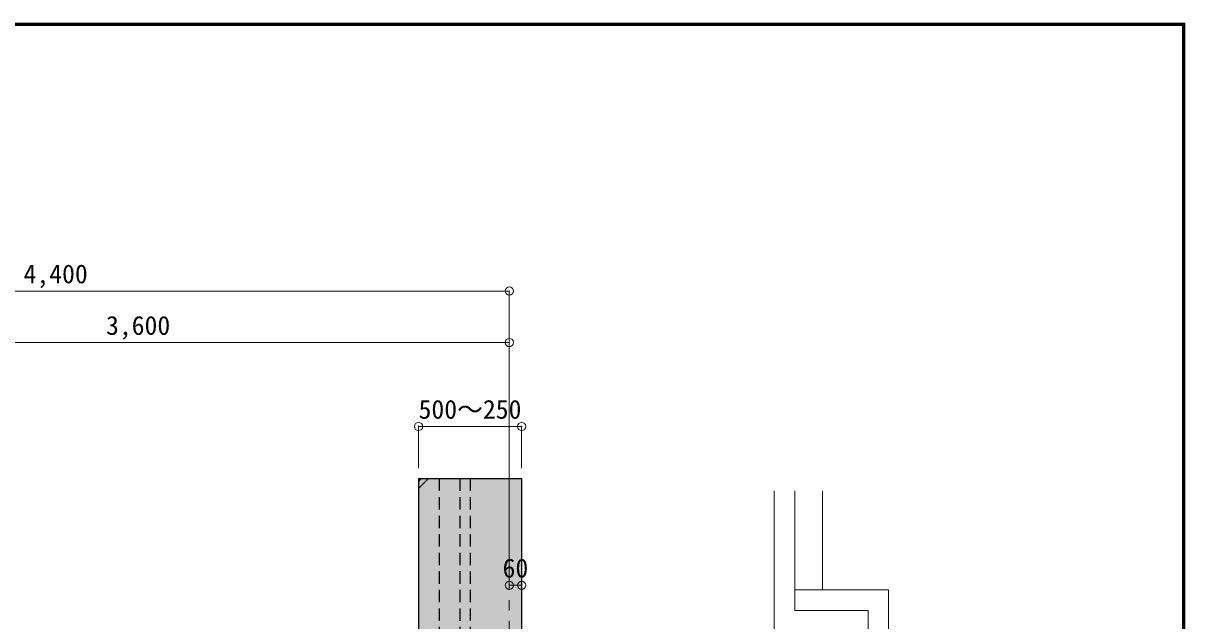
# Model space of a CAD drawing. Units: millimetres at full size, sheet at 1:50; details may follow other scales. Extents: x -9674 to 9699, y -6794 to 6791.
# Drawn here: x 4065 to 9699, y 3892 to 6791 of the extents above; entities that cross this region are included whole.
import ezdxf
from ezdxf.enums import TextEntityAlignment as Align

# ---------------------------------------------------------------- set-up
doc = ezdxf.new("R2010")
doc.units = ezdxf.units.MM
doc.header["$LTSCALE"] = 50
doc.header["$PDMODE"] = 32
doc.header["$PDSIZE"] = 40
doc.linetypes.add('CHAIN2', pattern=[12, 9, -1, 1, -1])
doc.linetypes.add('DASHED1', pattern=[1.8, 1.2, -0.6])
for name, color, linetype, lineweight in [('0-0_図面枠', 7, 'Continuous', 9), ('1-0_芯', 7, 'CHAIN2', 9), ('1-1_躯体', 2, 'Continuous', 25), ('1-6_ﾊﾞﾙｺﾆｰ・階段', 4, 'Continuous', 9), ('1-8_ハッチ', 4, 'Continuous', 9), ('1-B_寸法', 7, 'Continuous', 9)]:
    doc.layers.add(name, color=color, linetype=linetype, lineweight=lineweight)
doc.layers.add('4-0', color=1, linetype='Continuous')
doc.styles.add('ＭＳ ゴシック', font='')
doc.styles.get('ＭＳ ゴシック').set_extended_font_data('MS Gothic')

msp = doc.modelspace()

# ---------------------------------------------------------------- linework, layer by layer
at = {"layer": '0-0_図面枠'}
for p, q in [((9697.16, 6789.66), (-9672.16, 6789.66)), ((9695.4, 6787.9), (-9670.4, 6787.9)), ((-9668.64, 6786.14), (9693.64, 6786.14)), ((9691.87, 6784.38), (-9666.87, 6784.38)), ((9690.11, 6782.61), (-9665.11, 6782.61)), ((9688.35, 6780.85), (-9663.35, 6780.85)), ((9688.35, -6783.35), (9688.35, 6780.85)), ((9690.11, -6785.11), (9690.11, 6782.61)), ((9691.87, -6786.88), (9691.87, 6784.38)), ((9693.64, 6786.14), (9693.64, -6788.64)), ((9695.4, -6790.4), (9695.4, 6787.9)), ((9697.16, -6792.16), (9697.16, 6789.66))]:
    msp.add_line(p, q, dxfattribs=at)
msp.add_lwpolyline([(9698.92, -6793.93), (9698.92, 6791.43), (-9673.92, 6791.43)], dxfattribs=at)
at = {"layer": '1-0_芯'}
msp.add_line((6422.5, 4491.87), (6422.5, -3188.13), dxfattribs=at)
at = {"layer": '1-1_躯体'}
for p, q in [((5982.5, 4581.87), (6482.5, 4581.87)), ((5982.5, 4581.87), (5982.5, 3831.87)), ((6482.5, 4581.87), (6482.5, 2861.85))]:
    msp.add_line(p, q, dxfattribs=at)
at = {"layer": '1-1_躯体', "linetype": 'DASHED1'}
for p, q in [((6082.5, 4581.87), (6082.5, 3831.87)), ((6182.5, 4581.87), (6182.5, 3831.87)), ((6232.5, 4581.87), (6232.5, 3831.87))]:
    msp.add_line(p, q, dxfattribs=at)
at = {"layer": '1-6_ﾊﾞﾙｺﾆｰ・階段'}
msp.add_line((7707.5, 4522.85), (7707.5, -546.12), dxfattribs=at)
at = {"layer": '1-6_ﾊﾞﾙｺﾆｰ・階段', "color": 7}
for p, q in [((7807.5, 3941.87), (7807.5, 4522.85)), ((7942.5, 4041.87), (7942.5, 4522.85)), ((7807.5, 4041.87), (8262.5, 4041.87)), ((8262.5, 3441.87), (8262.5, 4041.87)), ((7807.5, 3941.87), (8162.5, 3941.87)), ((8162.5, 3541.87), (8162.5, 3941.87))]:
    msp.add_line(p, q, dxfattribs=at)
at = {"layer": '1-8_ハッチ'}
for p, q in [((5982.5, 4532.93), (6031.44, 4581.87)), ((5982.5, 4568.29), (5996.08, 4581.87))]:
    msp.add_line(p, q, dxfattribs=at)
at = {"layer": '1-B_寸法'}
for p, q in [((2022.5, 5491.87), (6422.5, 5491.87)), ((6422.5, 5491.87), (6422.5, 4491.87)), ((2822.5, 5241.87), (6422.5, 5241.87)), ((5982.5, 4834.62), (5982.5, 4631.87)), ((5982.5, 4834.62), (6482.5, 4834.62)), ((6482.5, 4834.62), (6482.5, 4631.87)), ((6482.5, 4064.15), (6422.5, 4064.15))]:
    msp.add_line(p, q, dxfattribs=at)
at = {"layer": '1-B_寸法', "color": 3}
for p in [(6422.5, 5491.87), (6422.5, 5241.87), (5982.5, 4834.62), (6482.5, 4834.62), (6422.5, 4064.15), (6482.5, 4064.15)]:
    msp.add_point(p, dxfattribs=at)
at = {"layer": '4-0'}
for points in [[(5982.5, 4581.87), (6182.5, 4581.87), (5982.5, 3831.87), (6182.5, 3831.87)], [(6482.5, 4581.87), (6182.5, 4581.87), (6482.5, 3831.87), (6182.5, 3831.87)]]:
    msp.add_solid(points, dxfattribs=at)

# ---------------------------------------------------------------- texts
at = {"layer": '1-B_寸法', "style": 'ＭＳ ゴシック'}
for s, p in [('4,400', (4066.25, 5501.87)), ('3,600', (4466.25, 5251.87)), ('500～250', (5982.5, 4844.62)), ('60', (6390, 4074.15))]:
    msp.add_text(s, height=91.64, dxfattribs=at).set_placement(p, align=Align.BOTTOM_LEFT)

doc.saveas('drawing.dxf')
